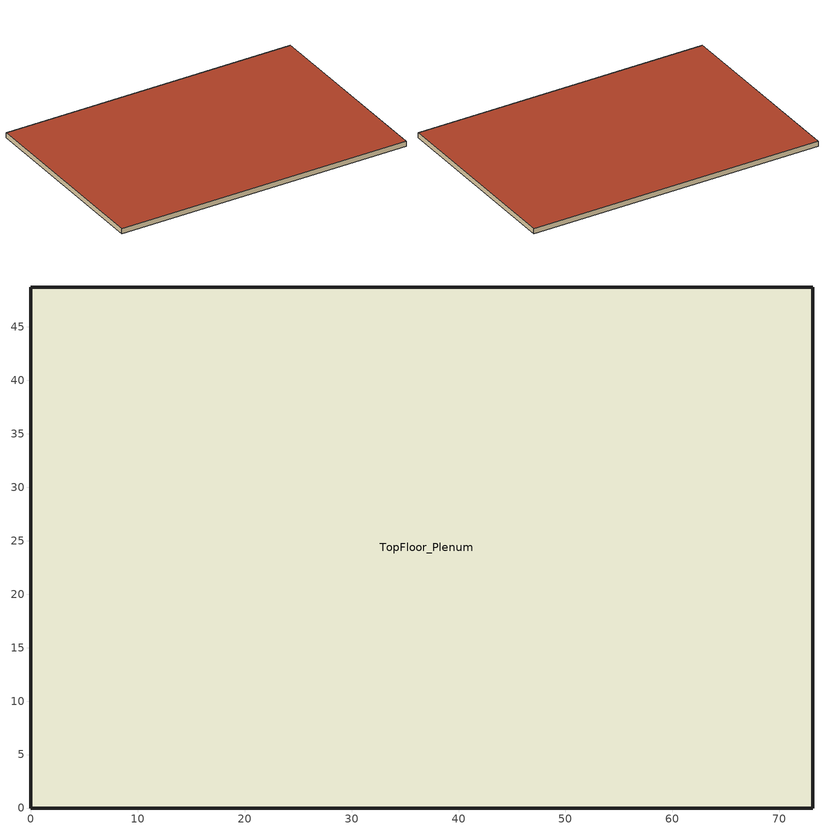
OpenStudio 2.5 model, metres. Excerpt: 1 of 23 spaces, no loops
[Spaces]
TopFloor_Plenum
 floor to Perimeter_top_ZN_3: 73.11,48.74 68.53,44.16 4.57,44.16 0,48.74 z46.34
 floor to Perimeter_top_ZN_2: 73.11,48.74 73.11,0 68.53,4.57 68.53,44.16 z46.34
 floor to Perimeter_top_ZN_1: 68.53,4.57 73.11,0 0,0 4.57,4.57 z46.34
 floor to Perimeter_top_ZN_4: 0,48.74 4.57,44.16 4.57,4.57 0,0 z46.34
 floor to DataCenter_top_ZN_6: 5.49,44.16 5.49,4.57 4.57,4.57 4.57,44.16 z46.34
 floor to Core_top: 68.53,44.16 68.53,4.57 5.49,4.57 5.49,44.16 z46.34
 wall outside: 0,0 73.11,0 73.11,48.74 0,48.74 0,0 z46.34:47.56
 roof outside: 73.11,0 73.11,48.74 0,48.74 0,0 z47.56
[Schedule:Ruleset]
Name | Default Day Schedule | Summer Design Day Schedule | Winter Design Day Schedule
OfficeLarge BLDG_LIGHT_SCH 1 | OfficeLarge BLDG_LIGHT_SCH Default 1 | OfficeLarge BLDG_LIGHT_SCH Summer Design Day 1 | OfficeLarge BLDG_LIGHT_SCH Winter Design Day 1
OfficeLarge CLGSETP_SCH_NO_SETBACK 1 | OfficeLarge CLGSETP_SCH_NO_SETBACK Default 1 | OfficeLarge CLGSETP_SCH_NO_SETBACK Summer Design Day 1 | OfficeLarge CLGSETP_SCH_NO_SETBACK Winter Design Day 1
[Schedule:Day]
OfficeLarge BLDG_LIGHT_SCH Default 1: 24, 0, 0.05
OfficeLarge BLDG_LIGHT_SCH Summer Design Day 1: 24, 0, 1
OfficeLarge BLDG_LIGHT_SCH Winter Design Day 1: 24, 0, 0
OfficeLarge BLDG_LIGHT_SCH Wkdy Day 1: 5, 0, 0.05, 6, 0, 0.1, 7, 0, 0.09238, 8, 0, 0.27714, 17, 0, 0.83142, 18, 0, 0.4619, 20, 0, 0.27714, 22, 0, 0.18476, 23, 0, 0.09238, 24, 0, 0.04619
OfficeLarge BLDG_LIGHT_SCH Sat Day 1: 6, 0, 0.05, 8, 0, 0.09238, 12, 0, 0.27714, 17, 0, 0.13857, 19, 0, 0.04619, 24, 0, 0.05
OfficeLarge CLGSETP_SCH_NO_SETBACK Default 1; OfficeLarge CLGSETP_SCH_NO_SETBACK Winter Design Day 1; OfficeLarge CLGSETP_SCH_NO_SETBACK Default|WntrDsn|Sat|Wkdy Day 1: 24, 0, 24
OfficeLarge CLGSETP_SCH_NO_SETBACK Summer Design Day 1: 5, 0, 26.7, 6, 0, 25.7, 7, 0, 25, 22, 0, 24, 24, 0, 26.7
[Schedule:Rule] Date Specification Type=DateRange; Start Month=1; Start Day=1; End Month=12; End Day=31
Name | Schedule Ruleset | Rule Order | Day Schedule | Apply Monday | Apply Tuesday | Apply Wednesday | Apply Thursday | Apply Friday | Apply Saturday
Schedule Rule 19 | OfficeLarge BLDG_LIGHT_SCH 1 | 0 | OfficeLarge BLDG_LIGHT_SCH Wkdy Day 1 | Yes | Yes | Yes | Yes | Yes
Schedule Rule 20 | OfficeLarge BLDG_LIGHT_SCH 1 | 1 | OfficeLarge BLDG_LIGHT_SCH Sat Day 1 |  |  |  |  |  | Yes
Schedule Rule 21 | OfficeLarge CLGSETP_SCH_NO_SETBACK 1 | 0 | OfficeLarge CLGSETP_SCH_NO_SETBACK Default|WntrDsn|Sat|Wkdy Day 1 | Yes | Yes | Yes | Yes | Yes | Yes
